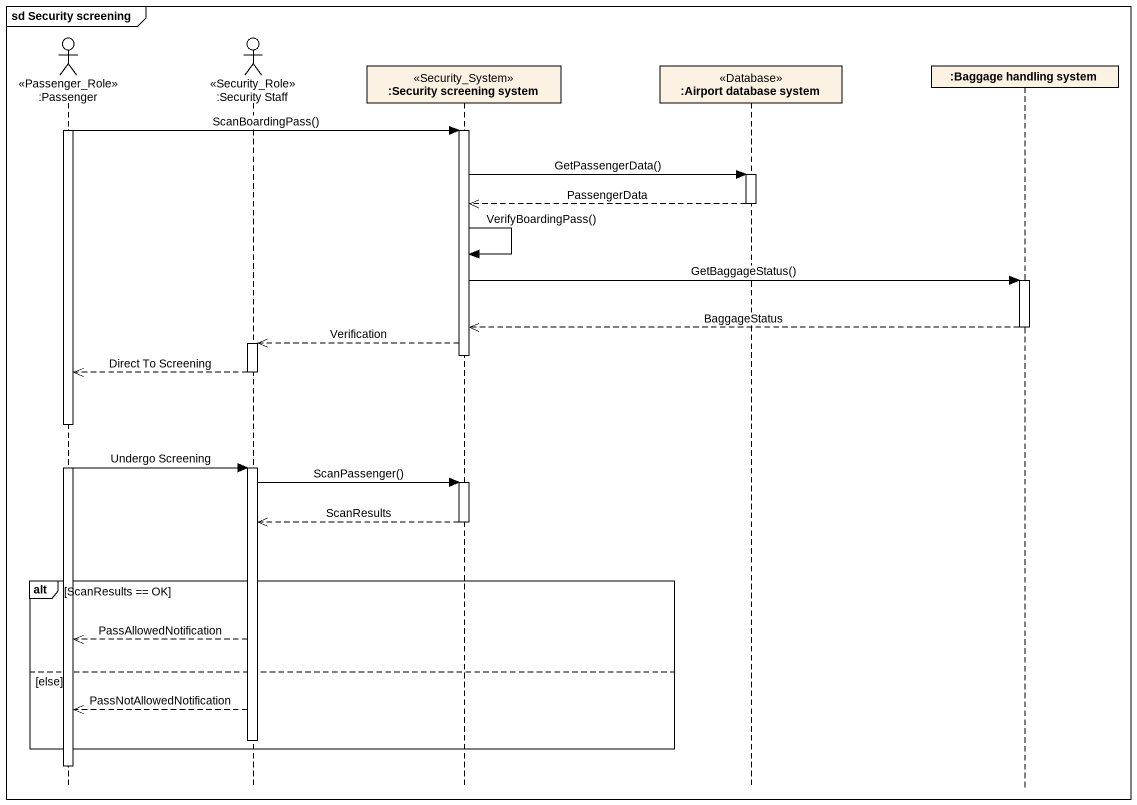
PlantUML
@startuml
mainframe sd Security screening
hide footbox
actor ":Passenger" as Passenger <<Passenger_Role>>
actor ":Security Staff" as Security_Staff <<Security_Role>>
participant ":Security screening system" as Security_screening_system <<Security_System>>
participant ":Airport database system" as Airport_database_system <<Database>>
participant ":Baggage handling system" as Baggage_handling_system

activate Passenger
Passenger -> Security_screening_system : ScanBoardingPass()
activate Security_screening_system
Security_screening_system -> Airport_database_system : GetPassengerData()
activate Airport_database_system
Airport_database_system -->> Security_screening_system : PassengerData
deactivate Airport_database_system
Security_screening_system -> Security_screening_system : VerifyBoardingPass()
Security_screening_system -> Baggage_handling_system : GetBaggageStatus()
activate Baggage_handling_system
Baggage_handling_system -->> Security_screening_system : BaggageStatus
deactivate Baggage_handling_system
Security_screening_system -->> Security_Staff : Verification
activate Security_Staff
deactivate Security_screening_system
Security_Staff -->> Passenger : Direct To Screening
deactivate Security_Staff
Passenger -> Security_Staff : Undergo Screening
activate Security_Staff
Security_Staff -> Security_screening_system : ScanPassenger()
activate Security_screening_system
Security_screening_system -->> Security_Staff : ScanResults
deactivate Security_screening_system
alt ScanResults == OK
  Security_Staff -->> Passenger : PassAllowedNotification
else else
  Security_Staff -->> Passenger : PassNotAllowedNotification
  deactivate Security_Staff
end
deactivate Passenger
@enduml
